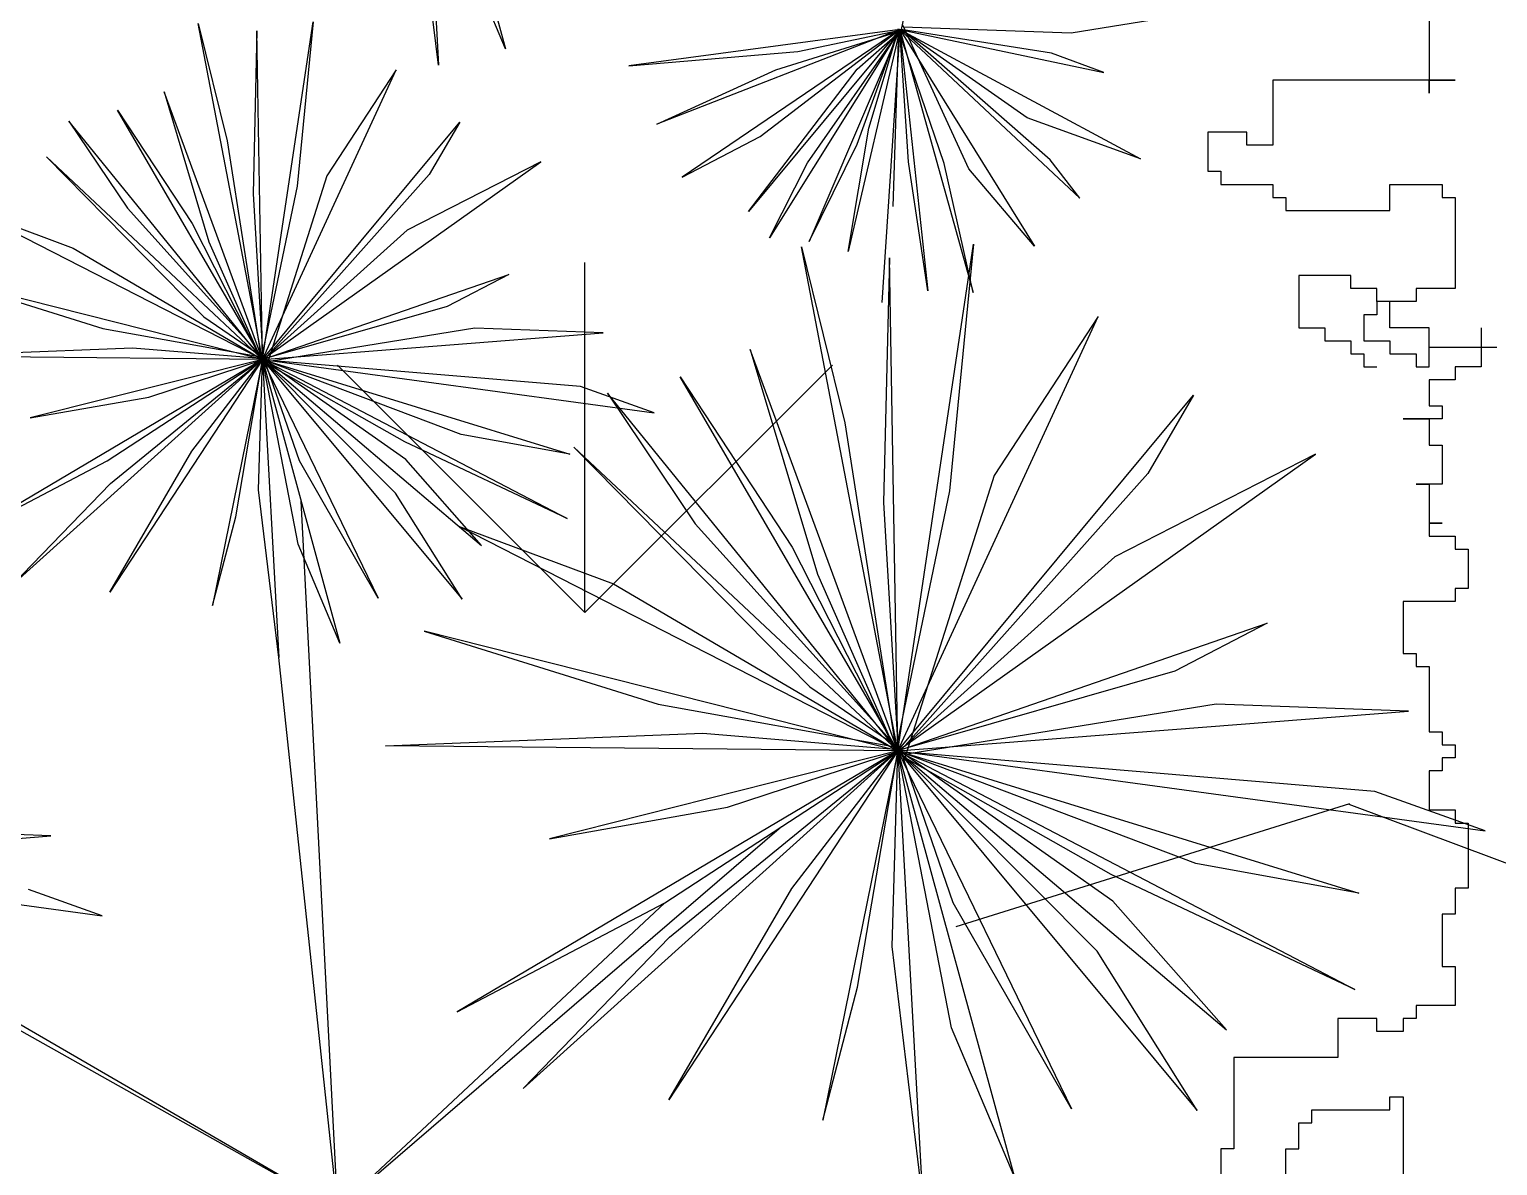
# Model space of a CAD drawing. Header units: inches. Extents: x 1559 to 2285, y -669 to 464.
# Drawn here: x 1863.4 to 1871.26, y 118.89 to 124.97 of the extents above; entities that cross this region are included whole.
import ezdxf

# ---------------------------------------------------------------- set-up
doc = ezdxf.new("R2010")
doc.units = ezdxf.units.IN
doc.header["$MEASUREMENT"] = 0

msp = doc.modelspace()

# ---------------------------------------------------------------- hatches: boundary and pattern name
at = {"true_color": 0x000000}
h = msp.add_hatch(dxfattribs=at)
h.set_pattern_fill('ANGLE', color=18, scale=150)
h.set_pattern_definition([(0, (-1655.02412111452, -1843.914797195747), (0, 41.25), [30, -11.25]), (90, (-1655.02412111452, -1843.914797195747), (-41.25, 2.525834023241416e-15), [30, -11.25])])
h.paths.add_polyline_path([(1933.362881141185, -160.3697992128091), (2052.362881141185, -160.3697992128091), (2052.362881141185, -154.3697992128091), (1968.362881141185, -154.3697992128091), (1968.362881141185, -103.3781863066815), (1962.362881141185, -103.3781863066815), (1962.362881141185, -154.3697992128091), (1939.362881141185, -154.3697992128091), (1939.362881141185, -103.3781863066815), (1968.362881141185, -103.3781863066815), (1968.362881141185, -100.3781863066815), (1969.23766337049, -100.3781863066815, 0.3899832787427712), (1933.362881141186, -67.37818630668153), (1933.362881141186, 63.63020078719092), (1927.362881141186, 63.63020078719094), (1927.362881141186, 8.630200787190915, -0.3856434331269968), (1866.658680298081, 63.63020078719092), (1860.362881141185, 63.63020078719094), (1860.362881141185, 37.63020078719089), (1860.362881141185, -32.36979921280908), (1718.362881141185, -32.36979921280908), (1718.362881141185, -52.29761831783071), (1680.362881141185, -52.29761831783073), (1680.362881141185, -85.36979921280908), (1678.362881141185, -85.36979921280907), (1678.362881141185, -149.3697992128091), (1680.362881141185, -149.3697992128091), (1680.362881141185, -221.800579831156, -0.3728246932726983), (1716.362881141185, -263.3697992128091), (1680.362881141185, -263.3697992128091), (1680.362881141185, -265.3697992128091), (1830.362881141185, -265.3697992128091, 0.3934264603515364), (1869.362881141185, -307.2625193441159), (1869.362881141185, -265.3697992128091), (1881.362881141185, -265.3697992128091), (1881.362881141185, -307.2625193441159, 0.3934264603515364), (1920.362881141185, -265.3697992128091), (1933.362881141185, -265.3697992128091), (2052.362881141185, -265.3697992128091), (2052.362881141185, -262.3697992128091), (2022.362881141185, -262.3697992128091, -0.3659773818630436), (2052.362881141185, -226.8733205142114), (2052.362881141185, -224.976939490376), (2029.417564809624, -224.976939490376), (2029.417564809624, -181.4131369252664), (1933.362881141185, -181.4131369252664)])
h.paths.add_polyline_path([(1833.632715473581, -234.0367107187667), (1826.668792296578, -234.0367107187667), (1826.668792296578, -262.072468116284, -0.4142243799715586), (1824.937586565112, -263.8037377883315), (1819.743969366121, -263.8037377883315, -0.4142027448470122), (1818.012763634524, -262.0725959952778), (1818.01276363413, -262.0725320556846, -0.4142135623730951), (1816.281557901483, -263.8037377883315), (1789.447981754362, -263.8037377883315, -0.4142120619780711), (1787.71677602088, -262.0725409249418, -0.4142150629149533), (1785.985570288256, -263.8037555268459), (1759.151994141135, -263.8037555268459, -0.4142135625106859), (1757.420788407675, -262.0725497941989, -0.4142135623730951), (1755.689582675028, -263.8037555268459), (1728.856006527908, -263.8037555268459, -0.4142135623773987), (1727.124800795235, -262.0725497941989), (1727.124800794448, -262.0725320556674, -0.4142135623759922), (1725.393595061801, -263.8037377883314), (1720.199977864384, -263.8037377883314, -0.4142135623953105), (1718.468772131606, -262.0725320556845), (1718.468772131316, -234.0367107187667), (1712.248988074196, -234.0367107187667), (1712.248988074196, -216.3041604169202), (1683.047169659631, -216.3041604166148, -0.4142073167520004), (1681.705060827774, -214.962080203489), (1681.705060827774, -210.9357537073064, -0.4142198081550507), (1683.047169659631, -209.5936162554967, -0.4142073167520004), (1681.705060827774, -208.2515360423708), (1681.705060827774, -186.1906994427532, -0.4142198081550499), (1683.047169659631, -184.8485619909435, -0.4142073167520011), (1681.705060827774, -183.5064817778176), (1681.705060827774, -161.4456451769794, -0.4142089909240418), (1683.047120093056, -160.1035077266957), (1683.047169659631, -160.1035077263903, -0.4142073167520006), (1681.705060827774, -158.7614275132645), (1681.705060827774, -154.7351010170819, -0.4142198080217719), (1683.047169659631, -153.3929635658829), (1712.248988074196, -153.3929635655809), (1712.248988074196, -144.0272520969083), (1833.632715473581, -144.0272520969083)], flags=16)
h.paths.add_polyline_path([(1899.249142759642, -134.659146953751, -0.4142198080217726), (1900.591251591499, -133.317009502552), (1900.591219982843, -133.3170095015691, -0.4142004186558744), (1899.249142759642, -131.9749292891508), (1899.249142759642, -109.9140926891978, -0.4142198080217727), (1900.591251591499, -108.5719552379988), (1901.93336042398, -108.5719552373881, -0.4142135623759933), (1900.591251591805, -107.2298464052257), (1900.591251591805, -103.2035199091449, -0.4142135623953081), (1901.933360423967, -101.8614110768807), (1931.45975473153, -101.8614110768807, -0.4142073168267023), (1932.801863563402, -103.2034912903349), (1932.801863563402, -107.2298177865175, -0.4142198080833843), (1931.459754731544, -108.5719552379988, -0.4142073166788072), (1932.801863563402, -109.9140354507893), (1932.801863563402, -131.9748720507422, -0.4142198081550499), (1931.459754731544, -133.317009502552, -0.4142073167520011), (1932.801863563402, -134.6590897156778), (1932.801863563402, -156.7199263165161, -0.4142089909266808), (1931.459804298108, -158.0620637667998), (1931.459754731544, -158.0620637671051, -0.4142073167520006), (1932.801863563402, -159.404143980231), (1932.801863563402, -163.4304704764135, -0.4142198080217722), (1931.459754731544, -164.7726079276126), (1901.933360423981, -164.7726079276126, -0.4142135623761251), (1900.591251591805, -163.4304990954501), (1900.591251591805, -159.4041725993693, -0.4142135623953082), (1901.933360423967, -158.0620637671051), (1900.591301157757, -158.0620637667998, -0.4142181336944553), (1899.249142759642, -156.7199835549246)], flags=16)
h.paths.add_polyline_path([(1809.977211723301, -167.6827558471887), (1809.977211723301, -210.3812069684864), (1735.904491824476, -210.3812069684864), (1735.904491824476, -167.6827558471887)], flags=0)
h.paths.add_polyline_path([(1801.37524208616, -176.2847254843291), (1801.37524208616, -201.7792373313459), (1744.506461461617, -201.7792373313459), (1744.506461461617, -176.2847254843291)], flags=0)
h.paths.add_polyline_path([(1810.146812920405, -125.4191026335965), (1805.978378249924, -125.4191026335965), (1805.978378249924, -126.252789567723), (1795.55729157357, -126.252789567723), (1795.55729157357, -125.4191026335965), (1791.388856902938, -125.4191026335965), (1791.388856902938, -122.9180418312928), (1795.55729157357, -122.9180418312928), (1795.55729157357, -121.2506679630398), (1791.388856902938, -121.2506679630397), (1791.388856902938, -102.4927119456482), (1786.478719704571, -102.4927119456482), (1786.478719704571, -121.2506679630398), (1782.31028503409, -121.2506679630398), (1782.31028503409, -122.9180418312928), (1786.478719704571, -122.9180418312928), (1786.478719704571, -125.4191026335965), (1782.31028503409, -125.4191026335965), (1782.31028503409, -126.252789567723), (1771.889198357736, -126.252789567723), (1771.889198357736, -125.4191026335965), (1767.629131099701, -125.4191026335965), (1767.62642787471, -122.9180418312928), (1771.889198357736, -122.9180418312928), (1771.889198357736, -121.2506679630398), (1767.62642787471, -121.2506679630398), (1767.629131099701, -102.4927119456482), (1762.373040517853, -102.4927119456482), (1762.373040517853, -121.2506679630398), (1758.204605847372, -121.2506679630398), (1758.204605847372, -122.9180418312928), (1762.373040517853, -122.9180418312928), (1762.373040517853, -125.4191026335965), (1758.204605847372, -125.4191026335965), (1758.204605847372, -126.252789567723), (1747.783519171018, -126.252789567723), (1747.783519171018, -125.4191026335965), (1743.615084500538, -125.4191026335965), (1743.615084500538, -122.9180418312928), (1747.783519171018, -122.9180418312928), (1747.783519171018, -121.2506679630397), (1743.615084500538, -121.2506679630398), (1743.615084500538, -102.4927119456482), (1740.027217953311, -102.4927119456482), (1740.027217953311, -93.11373393691446), (1721.269261935843, -93.11373393691446), (1721.269261935843, -88.94529926635772), (1719.60188806759, -88.94529926635772), (1719.60188806759, -93.11373393691446), (1717.100827265363, -93.11373393691446), (1717.100827265363, -88.94529926635772), (1716.267140331236, -88.94529926635772), (1716.267140331236, -78.52421259000376), (1717.100827265363, -78.52421259000376), (1717.100827265363, -74.35577791944704), (1719.60188806759, -74.35577791944704), (1719.60188806759, -78.52421259000377), (1721.269261935843, -78.52421259000377), (1721.269261935843, -74.35577791944704), (1740.027217953311, -74.35577791944702), (1740.027217953311, -64.97679991071332), (1743.615084500538, -64.97679991071332), (1743.615084500538, -46.21884389332176), (1747.783519171018, -46.21884389332175), (1747.783519171018, -44.5514700250687), (1743.615084500538, -44.5514700250687), (1743.615084500538, -42.05040922276498), (1747.783519171018, -42.05040922276498), (1747.783519171018, -41.21672228863849), (1758.204605847372, -41.21672228863848), (1758.204605847372, -42.050409222765), (1762.373040517853, -42.050409222765), (1762.373040517853, -44.55147002506871), (1758.204605847372, -44.5514700250687), (1758.204605847372, -46.21884389332173), (1762.373040517853, -46.21884389332175), (1762.373040517853, -64.97679991071334), (1767.62642787471, -64.97679991071334), (1767.629131099701, -46.21884389332173), (1771.889198357736, -46.21884389332173), (1771.889198357736, -44.5514700250687), (1767.62642787471, -44.5514700250687), (1767.629131099701, -42.050409222765), (1771.889198357736, -42.050409222765), (1771.889198357736, -41.21672228863848), (1782.31028503409, -41.21672228863851), (1782.31028503409, -42.05040922276498), (1786.478719704571, -42.050409222765), (1786.478719704571, -44.55147002506871), (1782.31028503409, -44.55147002506871), (1782.31028503409, -46.21884389332175), (1786.478719704571, -46.21884389332176), (1786.478719704571, -64.97679991071334), (1791.388856902938, -64.97679991071332), (1791.388856902938, -46.21884389332176), (1795.55729157357, -46.21884389332178), (1795.55729157357, -44.5514700250687), (1791.388856902938, -44.55147002506872), (1791.388856902938, -42.050409222765), (1795.55729157357, -42.050409222765), (1795.55729157357, -41.21672228863848), (1805.978378249924, -41.21672228863848), (1805.978378249924, -42.050409222765), (1810.146812920405, -42.05040922276498), (1810.146812920405, -44.5514700250687), (1805.978378249924, -44.5514700250687), (1805.978378249924, -46.21884389332176), (1810.146812920405, -46.21884389332173), (1810.146812920405, -64.97679991071335), (1815.059042023029, -64.97679991071334), (1815.059042023029, -74.35577791944704), (1833.816998040496, -74.35577791944705), (1833.816998040496, -78.52421259000376), (1835.484371908598, -78.52421259000377), (1835.484371908598, -74.35577791944704), (1837.985432710977, -74.35577791944704), (1837.985432710977, -78.52421259000377), (1838.819119645104, -78.52421259000378), (1838.819119645104, -88.94529926635772), (1837.985432710977, -88.94529926635772), (1837.985432710977, -93.11373393691446), (1835.484371908598, -93.11373393691446), (1835.484371908598, -88.94529926635772), (1833.816998040496, -88.94529926635772), (1833.816998040496, -93.11373393691447), (1815.059042023029, -93.11373393691444), (1815.059042023029, -102.4927119456482), (1810.146812920405, -102.4927119456482), (1810.146812920405, -121.2506679630398), (1805.978378249924, -121.2506679630398), (1805.978378249924, -122.9180418312928), (1810.146812920405, -122.9180418312928)], flags=16)
h.paths.add_polyline_path([(1793.761158327143, -183.8988092433465), (1793.761158327143, -194.1651535723286), (1752.120545220634, -194.1651535723286), (1752.120545220634, -183.8988092433465)], flags=0)
h.paths.add_polyline_path([(1785.985570288256, -220.5236122110619), (1759.151994141135, -220.5236122110619, 0.4142135623773939), (1757.420788408463, -222.2548179437088), (1757.420788408463, -253.9935897084953, -0.4142073186708097), (1759.151957236356, -252.2623839762589), (1785.985533383502, -252.2623839762589, -0.414219806100049), (1787.716776020902, -253.9935897085124), (1787.716776020902, -222.2548179437303, 0.4142135623767316)], flags=0)
h.paths.add_polyline_path([(1924.637788325548, -250.437667186663), (1944.120143585722, -250.437667186663), (1944.120143585722, -264.0986732663878), (1924.637788325548, -264.0986732663878)], flags=16)
h.paths.add_polyline_path([(1937.789094271733, -256.7217799199861, -1), (1929.669167954113, -256.7217799199861, -1)], flags=0)
h.paths.add_polyline_path([(1949.822223385298, -238.0065871095616), (1978.915124594467, -238.0065871095616), (1978.915124594467, -264.4401151906059), (1949.822223385287, -264.4401151905767)], flags=16)
h.paths.add_polyline_path([(1980.507722272538, -242.2426448664337), (2017.353727980168, -242.2426448664337), (2017.353727980168, -264.4401151906059), (1980.507722272538, -264.4401151906059)], flags=16)
h.paths.add_polyline_path([(1982.507722272538, -244.2426448664337), (2015.353727980168, -244.2426448664337), (2015.353727980168, -262.4401151906059), (1982.507722272538, -262.4401151906059)], flags=0)
h.paths.add_polyline_path([(1715.257781631534, -186.190642204687), (1715.257781631534, -208.2514788042557, -0.4142198080309196), (1713.915672799676, -209.5936162554967), (1688.415604988282, -209.5936162557489), (1688.415604988282, -184.8485619912489), (1713.915672799676, -184.8485619915542, -0.4142073167535255)], flags=0)
h.paths.add_polyline_path([(2100.362881141185, 63.63020078719089), (1997.362881141186, 63.63020078719097), (1997.362881141186, 65.63020078719092), (1946.362881141185, 65.63020078719092), (1946.362881141185, 63.63020078719092), (1939.362881141185, 63.63020078719094), (1939.362881141185, 60.42343894398437), (1960.84480063909, 60.42343894398437), (1960.84480063909, -61.83922265318323), (1939.362881141185, -61.83922265318327), (1939.362881141185, -67.8817076080838, -0.3425020075252717), (1969.23766337049, -100.3781863066815), (1971.362881141185, -100.3781863066815), (1971.362881141185, -130.2278094198801, 0.3567614236843903), (1998.21334599887, -103.3697992128091), (2058.362881141185, -103.3697992128091), (2059.362881141185, -103.3697992128091), (2059.362881141185, -105.3697992128091), (2079.353137630445, -105.3697992128091), (2099.362881141185, -105.3697992128091), (2099.362881141185, -103.3697992128091), (2100.362881141185, -103.3697992128091), (2100.362881141185, -93.70672100601665), (2073.270251478315, -93.7038378149412), (2073.273193750878, -66.0560378852723), (2064.857254382186, -66.05514226297977), (2064.857254382186, -79.9296702664301), (1970.778765064785, -79.92967026643008), (1970.778765064785, 21.40352907693568), (2064.857254382186, 21.40352907693568), (2064.857254382186, 8.593918439397243), (2073.282020567762, 8.593021877801533), (2073.284962839923, 36.24082180747038), (2100.362881141185, 36.23794018197447)])
h.paths.add_polyline_path([(2093.766377404738, 48.20942247166749, -1), (2079.50507173328, 48.20942247166749, -1)], flags=16)
h.paths.add_polyline_path([(2100.362881141185, -109.3697992128091), (2099.362881141185, -109.3697992128091), (2099.362881141185, -107.3697992128091), (2099.158650396052, -107.3697992128091), (2059.362881141185, -107.3697992128091), (2059.362881141185, -109.3697992128091), (2058.362881141185, -109.3697992128091), (2058.362881141185, -115.3697992128091), (2056.362881141185, -115.3697992128091), (2056.362881141185, -148.3697992128091), (2058.362881141185, -148.3697992128091), (2058.362881141185, -226.3697992128091, 0.4142135623730951), (2022.362881141185, -262.3697992128091), (2052.362881141185, -262.3697992128091), (2058.362881141185, -262.3697992128091), (2058.362881141185, -265.3697992128091), (2059.362881141185, -265.3697992128091), (2059.362881141185, -267.3697992128091), (2099.362881141185, -267.3697992128091), (2099.362881141185, -265.3697992128091), (2100.362881141185, -265.3697992128091)])
h.paths.add_polyline_path([(1872.362881141185, -307.3697992128091, -0.4142135623731062), (1830.362881141185, -265.3697992128075), (1830.362881141185, -271.3697992128091), (1825.479953740808, -271.3697992128091), (1825.479953740808, -296.1811279644018), (1800.298339692588, -296.1811279644018), (1800.298339692588, -308.8284743566737), (1816.150131699688, -308.8284743566737), (1816.150131699688, -413.1801133976678), (1702.220218928415, -413.1801133976678), (1702.220218928415, -308.8284743566737), (1716.608412367197, -308.8284743566737), (1716.608412367197, -296.1811279644018), (1691.465376737888, -296.1811279644018), (1691.465376737888, -271.3697992128091), (1680.362881141185, -271.3697992128091), (1680.362881141185, -331.3697992128091), (1678.362881141185, -331.3697992128091), (1678.362881141185, -395.3697992128091), (1680.362881141185, -395.3697992128092), (1680.362881141185, -481.3697992128091), (1686.362881141185, -481.3697992128091), (1686.362881141185, -457.1168234893266), (1746.165952347736, -457.1168234893266), (1746.165952347736, -481.3697992128093), (1799.362881141186, -481.3697992128093), (1799.362881141185, -490.3698794106449), (1756.331278985179, -490.3698794106449, 0.4012768325159566), (1799.362881141186, -529.3544354727711), (1799.362881141186, -567.3697992128089), (1801.362881141186, -567.3697992128091), (1801.362881141186, -569.369799212809), (1834.362881141185, -569.3697992128092), (1834.362881141185, -567.3697992128091), (1836.362881141185, -567.369799212809), (1836.362881141185, -481.3697992128085), (1836.387340191519, -481.2762224308369), (1836.387340191519, -343.6390163322467), (1872.362881141185, -343.6390163322467)])
h.paths.add_polyline_path([(1779.114247243981, -459.3730904204621), (1774.349900224975, -475.8020019517706, -0.571428571423007), (1749.881308583253, -468.7061659662743), (1754.645655602293, -452.2772544348438, -0.7999999998004025), (1757.267290420859, -453.0375225763169, -0.4142135623121471), (1758.620051604827, -452.2929759055531), (1775.748040043752, -457.2600536395611, -0.4142207438337236), (1776.49261242445, -458.6128222809417, -0.8000000003121504)], flags=16)
h.paths.add_polyline_path([(1771.947059591183, -474.2872651933083, -0.5330324225951758), (1752.721737586967, -468.7119654908074), (1753.259154330059, -466.858789789453, 0.5330324225962454), (1772.484476334346, -472.4340894917889)], flags=0)
h.paths.add_polyline_path([(1793.468907163508, -469.2092686306751, -1), (1781.673334392253, -469.2092686306751, -1)], flags=16)
h.paths.add_polyline_path([(1789.919408399015, -469.2092686306751, -1), (1785.222833156746, -469.2092686306751, -1)], flags=0)
h.paths.add_polyline_path([(2100.362881141185, -271.3697992128091), (2099.362881141185, -271.3697992128091), (2099.362881141185, -269.3697992128091), (2059.362881141185, -269.3697992128091), (2059.362881141185, -271.3697992128091), (2061.408882795542, -271.3697992128091), (2061.408882795542, -309.8220214591456), (1983.961197735669, -309.8220214591456), (1983.961197735669, -288.95915838156), (1920.362881141185, -288.95915838156), (1920.362881141185, -271.3697992128091), (1920.362881141185, -270.3697992128091), (1920.064200065171, -270.3697992128091, -0.3593658378953171), (1881.362881141185, -307.2625193441159, -0.01787426565253887), (1878.362881141185, -307.3697992128091), (1878.362881141185, -312.7742566919042), (1900.909313579614, -312.7742566919042), (1900.909313579614, -343.6390163322467), (1914.338422090852, -343.6390163322467), (1914.338422090852, -481.3697992128094), (1914.362881141185, -481.3697992128094), (1914.362881141186, -567.3697992128091), (1916.362881141186, -567.3697992128091), (1916.362881141186, -569.3697992128091), (1943.362881141186, -569.3697992128091), (1943.362881141186, -567.3697992128092), (1945.362881141186, -567.3697992128091), (1945.362881141185, -550.3697992128091), (1945.362881141185, -529.3543552749352, 0.4012768325159522), (1988.394483297192, -490.3697992128091), (1945.362881141185, -490.3697992128091), (1945.362881141185, -481.3697992128091), (2100.362881141185, -481.3697992128091)])
h.paths.add_polyline_path([(1946.049975272555, -335.6578025892854), (2053.938147280868, -335.6578025892854), (2053.938147280868, -349.8504910190269), (2068.233087876769, -349.8504910190269), (2068.233087876769, -319.2172317893479), (2098.866347106448, -319.2172317893479), (2098.866347106448, -349.8504910190269), (2098.866347106448, -441.7502687080639), (2098.866347106448, -472.3835279377429), (2068.233087876769, -472.3835279377429), (2068.233087876769, -441.7502687080639), (2053.938147280868, -441.7502687080639), (2053.938147280868, -456.8264417213863), (1946.04997527256, -456.8264417213864)], flags=16)
h.paths.add_polyline_path([(1949.04997527256, -338.6578025892854), (2050.938147280868, -338.6578025892854), (2050.938147280868, -351.0758213884636), (2097.641016737011, -351.0758213884636), (2097.641016737011, -440.5249383390728), (2050.938147280868, -440.5249383390728), (2050.938147280868, -453.8264417213863), (1949.04997527256, -453.8264417213863)], flags=0)
h.paths.add_polyline_path([(1977.558640556723, -361.9165221145209), (2063.29160122759, -361.9165221145209), (2063.29160122759, -368.349506552504), (1998.356045920079, -368.349506552504), (1998.356045920079, -437.4141946775639, 0.08670976453329374), (2005.948874875715, -440.4297539215002, -0.2238549086096313), (1977.870376069674, -424.5859196926127), (1987.295252819138, -420.6011603854732, 0.1277774427147852), (1991.923061481651, -431.6021637455236), (1991.923061481651, -368.3495065525038), (1977.558640556723, -368.3495065525038)], flags=0)
h.paths.add_polyline_path([(1996.211717773788, -364.0608502603667), (1996.211717773788, -366.2051784066582), (1994.067389627496, -366.2051784066582), (1994.067389627496, -364.0608502603667)], flags=0)
edge = h.paths.add_edge_path(flags=0)
edge.add_ellipse((2084.224836506307, -335.6824251949608), major_axis=(-8.274923913768816, 9.00561493013113e-12), ratio=0.9754478353383562, start_angle=270.0000000000608, end_angle=360.0000000000639, ccw=False)
edge.add_ellipse((2084.224836506307, -335.6824251949608), major_axis=(-8.274923913768816, 9.00561493013113e-12), ratio=0.9754478353383562, start_angle=180.0000000000639, end_angle=270.0000000000608, ccw=False)
edge.add_ellipse((2084.224836506307, -335.6824251949608), major_axis=(-8.274923913768816, 9.00561493013113e-12), ratio=0.9754478353383562, start_angle=90.00000000006082, end_angle=180.0000000000639, ccw=False)
edge.add_ellipse((2084.224836506307, -335.6824251949608), major_axis=(-8.274923913768816, 9.00561493013113e-12), ratio=0.9754478353383562, start_angle=6.389200279954821e-11, end_angle=90.00000000006082, ccw=False)
h.paths.add_polyline_path([(2074.019971161584, -292.2579689311424, -1), (2094.121804087308, -292.2579689311424, -1)], flags=16)
h.paths.add_polyline_path([(2082.457830141058, -361.7032764344017), (2091.142436501947, -361.7032764344017, -0.4142135623767026), (2096.043757978756, -366.6045979111504), (2096.043757978756, -386.042556486478, -0.4142135623747054), (2091.142436502008, -390.9438779632537), (2082.457830141118, -390.9438779632537, -0.4142135623767026), (2077.556508664309, -386.042556486505), (2077.556508664309, -366.6045979111773, -0.4142135623747054)], flags=0)
h.paths.add_polyline_path([(2076.019971161584, -292.2579689311424, -1), (2092.121804087309, -292.2579689311424, -1)], flags=0)
h.paths.add_polyline_path([(2082.457830141058, -362.9286068035889), (2091.142436501879, -362.9286068035889, -0.4142135623833196), (2094.818427609569, -366.6045979111503), (2094.818427609569, -386.0425564864477, -0.4142109823334528), (2091.142468883188, -389.7185475939239), (2082.457862522192, -389.7185475939239, -0.4142135649399584), (2078.781839033639, -386.0425888354237), (2078.781839033639, -366.6046302599762, -0.4142161398440656)], flags=0)
h.paths.add_polyline_path([(2082.457830141058, -406.5316179154058), (2091.142436501947, -406.5316179154058, -0.4142135623767026), (2096.043757978756, -411.4329393921545), (2096.043757978756, -430.8708979674822, -0.4142135623747054), (2091.142436502008, -435.7722194442578), (2082.457830141118, -435.7722194442578, -0.4142135623767026), (2077.556508664309, -430.8708979675091), (2077.556508664309, -411.4329393921815, -0.4142135623747035)], flags=0)
h.paths.add_polyline_path([(2082.457797753438, -407.7569482847357), (2091.142404114434, -407.7569482847357, -0.414216142931391), (2094.818427609569, -411.4329393921545), (2094.818427609569, -430.8708979674518, -0.4142135623776604), (2091.142436502008, -434.5468890750706), (2082.457830141186, -434.5468890750706, -0.4142109849170489), (2078.781839033639, -430.870930316335), (2078.781839033639, -411.4329717409803, -0.4142135592820865)], flags=0)
edge = h.paths.add_edge_path(flags=0)
edge.add_ellipse((2084.224836506307, -455.9183345325757), major_axis=(8.274923913768362, 1.334923375744854e-11), ratio=0.9754478353384098, start_angle=89.99999999990979, end_angle=179.9999999999052, ccw=False)
edge.add_ellipse((2084.224836506307, -455.9183345325757), major_axis=(8.274923913768362, 1.334923375744854e-11), ratio=0.9754478353384098, start_angle=-9.481482265982777e-11, end_angle=89.99999999990979, ccw=False)
edge.add_ellipse((2084.224836506307, -455.9183345325757), major_axis=(8.274923913768362, 1.334923375744854e-11), ratio=0.9754478353384098, start_angle=269.99999999990985, end_angle=359.99999999990524, ccw=False)
edge.add_ellipse((2084.224836506307, -455.9183345325757), major_axis=(8.274923913768362, 1.334923375744854e-11), ratio=0.9754478353384098, start_angle=179.9999999999052, end_angle=269.99999999990985, ccw=False)
h.paths.add_polyline_path([(2058.362881141185, 249.6302007871909), (2052.362881141185, 249.630200787191), (2052.362881141185, 210.6242133978385, -0.3934677217301042), (2010.469732674076, 249.6302007871909), (2004.362881141185, 249.6302007871909), (2004.362881141185, 111.6302007871909), (1998.362881141187, 111.6302007871909, -0.4142135623730979), (2040.362881141186, 69.63020078719012), (2040.362881141186, 93.63020078719086), (2058.362881141185, 93.63020078719092)])
at = {"true_color": 0x136734}
h = msp.add_hatch(dxfattribs=at)
h.set_pattern_fill('GRASS', color=116, scale=10)
h.set_pattern_definition([(90, (-1655.02412111452, -1843.914797195747), (-7.071067809999999, 7.071067809999999), [1.875, -12.26713563]), (45, (-1655.02412111452, -1843.914797195747), (-7.071067811865476, 7.071067811865476), [1.875, -8.125]), (135, (-1655.02412111452, -1843.914797195747), (-7.071067811865476, -7.071067811865475), [1.875, -8.125])])
h.paths.add_polyline_path([(1868.362881141186, 249.6302007871909), (1746.362881141185, 249.6302007871909), (1746.362881141185, 243.6302007871909), (1746.362881141185, 240.6302007871908), (1746.362881141185, 201.6302007871909), (1746.362881141185, 195.6302007871909), (1755.450964782813, 195.6302007871909), (1755.450964782813, 193.6302007871909), (1819.450964782813, 193.6302007871909), (1819.450964782813, 195.6302007871909), (1860.362881141185, 195.6302007871909), (1860.362881141185, 186.6302007871909), (1868.362881141186, 186.6302007871909)])
h.paths.add_polyline_path([(1868.362881141185, 147.630200787191), (1860.362881141185, 147.630200787191), (1860.362881141185, 85.63020078719092), (1868.362881141185, 85.63020078719094)])
h.paths.add_polyline_path([(1998.362881141185, 249.6302007871908), (1992.362881141185, 249.6302007871908), (1933.362881141185, 249.6302007871906), (1933.362881141185, 85.63020078719092), (1933.362881141185, 69.63020078719092), (1946.362881141185, 69.63020078719092), (1946.362881141185, 67.63020078719092), (1997.362881141186, 67.63020078719092), (1997.362881141186, 69.63020078719092), (1998.362881141186, 69.63020078719092), (1998.362881141185, 111.6302007871909)])
at = {"true_color": 0x636466}
h = msp.add_hatch(dxfattribs=at)
h.set_pattern_fill('GRAVEL', color=251, scale=75)
h.set_pattern_definition([(228.012787504, (-1601.02412111452, -1768.914797195747), (-600.0000000000047, -675.0000000000002), [10.0902, -998.9316035305274]), (184.969740728, (-1607.77412111452, -1776.414797195747), (899.9999999999982, 75.00000000000263), [17.3151, -1714.19435709225]), (132.510447078, (-1625.02412111452, -1777.914797195747), (750.0000000000088, -824.9999999999899), [12.2091, -1208.702444707478]), (267.273689006, (-1654.27412111452, -1796.664797195747), (75.00000000000182, 1500.000000000001), [15.76785, -1561.016853122175]), (292.833654178, (-1655.02412111452, -1812.414797195747), (-374.9999999999991, 900.0000000000022), [15.461625, -1530.702984606622]), (357.273689006, (-1649.02412111452, -1826.664797195747), (-1500.000000000001, 75.00000000000192), [15.76785, -1561.016853122175]), (37.6942404667, (-1633.27412111452, -1827.414797195747), (-974.9999999999999, -749.999999999998), [20.852175, -2064.3636411687]), (72.2553283749, (-1616.77412111452, -1814.664797195747), (525.000000000002, 1650), [19.68659999999999, -1948.974112261004]), (121.429565615, (-1610.77412111452, -1795.914797195747), (-600.0000000000015, 974.9999999999991), [15.82125, -1566.305483229675]), (175.236358309, (-1619.02412111452, -1782.414797195747), (824.9999999999987, -75.00000000000284), [18.0624, -885.0571934094226]), (222.397437798, (-1637.02412111452, -1780.914797195747), (-899.9999999999972, -824.9999999999978), [23.3586, -2312.503125359618]), (138.814074834, (-1580.02412111452, -1797.414797195747), (-525.0000000000025, 450), [7.972574999999998, -789.2883609551023]), (171.46923439, (-1586.02412111452, -1792.164797195747), (974.9999999999999, -149.9999999999996), [15.167775, -1501.613356211775]), (225, (-1601.02412111452, -1789.914797195747), (-8.326672684688674e-15, -74.99999999999497), [10.606575, -95.4594421779825]), (203.198590514, (-1606.27412111452, -1780.914797195747), (374.9999999999992, 149.9999999999982), [5.71185, -565.4711329397925]), (291.801409486, (-1611.52412111452, -1783.164797195747), (-74.9999999999763, 225.0000000000077), [8.077725, -395.8096355350875]), (30.96375653209999, (-1608.52412111452, -1790.664797195747), (225.000000000004, 149.9999999999985), [13.119675, -424.2017171133974]), (161.565051177, (-1597.27412111452, -1783.914797195747), (150.0000000000009, -74.99999999999825), [9.486825, -227.68399951263]), (16.389540334, (-1655.02412111452, -1783.164797195747), (749.9999999999975, 225.0000000000033), [13.29, -1315.713386000205]), (70.3461759419, (-1642.27412111452, -1779.414797195747), (-300.0000000000915, -825.0000000002548), [11.149575, -1103.805581048925]), (293.198590514, (-1597.27412111452, -1768.914797195747), (-149.9999999999978, 374.9999999999993), [11.423625, -559.7593579397925]), (343.610459666, (-1592.77412111452, -1779.414797195747), (-749.9999999999975, 225.0000000000033), [13.29, -1315.713386000175]), (339.44395478, (-1655.02412111452, -1829.664797195747), (-375.0000000000027, 150.0000000000018), [12.816, -627.9842808988124]), (294.775140569, (-1643.02412111452, -1834.164797195747), (-375.0000000000004, 825.0000000000001), [10.73835, -1063.0982297457]), (66.8014094864, (-1596.52412111452, -1843.914797195747), (149.9999999999986, 374.9999999999977), [11.423625, -559.7593579397925]), (17.3540246363, (-1592.02412111452, -1833.414797195747), (-974.9999999999983, -299.9999999999972), [12.572325, -1244.656771068]), (69.44395478040002, (-1633.27412111452, -1843.914797195747), (-150.0000000000005, -374.9999999999966), [6.407999999999999, -634.3922808988124]), (101.309932474, (-1601.02412111452, -1843.914797195747), (-74.99999999999729, 300.0000000000009), [3.82425, -378.60221351946]), (165.963756532, (-1601.77412111452, -1840.164797195747), (224.9999999999969, -75.0000000000001), [15.461625, -293.7712969213275]), (186.009005957, (-1616.77412111452, -1836.414797195747), (750.0000000000034, 74.99999999999874), [14.32875, -1418.54423809071]), (303.690067526, (-1608.52412111452, -1797.414797195747), (-74.99999999999905, 149.9999999999989), [10.81665, -259.5996956598]), (353.157226587, (-1602.52412111452, -1806.414797195747), (1275.000000000001, -150.000000000004), [18.88455, -1869.567196802123]), (60.9453959009, (-1583.77412111452, -1808.664797195747), (-299.9999999999982, -524.9999999999983), [7.721699999999999, -764.450560574025]), (90, (-1580.02412111452, -1801.914797195747), (-74.99999999999999, 75), [4.5, -70.5]), (120.256437164, (-1618.27412111452, -1834.164797195747), (300.0000000000007, -525.0000000000006), [10.4193, -1031.513999208735]), (48.01278750420001, (-1623.52412111452, -1825.164797195747), (600, 674.9999999999982), [20.1804, -988.8414035305274]), (0, (-1610.02412111452, -1810.164797195747), (75, 75), [19.5, -55.5]), (325.3048464690001, (-1590.52412111452, -1810.164797195747), (750.0000000000103, -524.9999999999869), [11.85855, -1173.99557256315]), (254.054604099, (-1580.77412111452, -1816.914797195747), (-75.00000000000283, -300.0000000000003), [10.92015, -535.0880916960375]), (207.645975364, (-1583.77412111452, -1827.414797195747), (-1424.999999999996, -750.0000000000036), [17.779875, -1760.210563669455]), (175.42607874, (-1599.52412111452, -1835.664797195747), (-974.9999999999966, 75.0000000000001), [18.809925, -1862.180505597667])])
h.paths.add_polyline_path([(1933.362881141185, 249.6302007871907), (1885.43809450223, 249.6302007871905), (1882.362881141185, 249.6302007871903), (1868.362881141186, 249.6302007871903), (1868.362881141186, 186.6302007871909), (1876.362881141185, 186.6302007871908), (1876.362881141185, 147.6302007871909), (1868.362881141185, 147.6302007871909), (1868.362881141185, 85.6302007871909), (1933.362881141185, 85.6302007871909)])

# ---------------------------------------------------------------- linework, layer by layer
at = {"color": 14, "true_color": 0xa30000}
for p, q in [((1865.493156963043, 126.5381392820995), (1865.94946139798, 124.867327213989)), ((1865.493156963043, 126.5381392820995), (1865.589747633233, 124.7811026191467)), ((1865.589747633233, 124.7811026191467), (1865.47032220449, 125.7695475029291)), ((1865.94946139798, 124.867327213989), (1865.704100662706, 125.4500373483041)), ((1868.162867911449, 125.4223916307456), (1868.067342842484, 124.9707571111009)), ((1869.521549372421, 125.040032195382), (1868.978970798473, 124.9522267399814)), ((1864.303479939691, 125.0038505702598), (1864.457747358021, 124.3751737024696)), ((1864.647327669692, 123.2044021965186), (1864.303479939691, 125.0038505702598)), ((1864.617411431145, 124.9646575726034), (1864.596447252216, 124.0911896526945)), ((1864.647327669692, 123.2044021965186), (1864.617411431145, 124.9646575726034)), ((1864.647327669692, 123.2044021965186), (1864.91788900841, 125.0133366641599)), ((1864.91788900841, 125.0133366641599), (1864.832234791161, 124.1327476546202)), ((1868.059870978437, 124.9723374826153), (1866.609696717078, 124.7771941678996)), ((1868.059870978437, 124.9723374826153), (1866.759684046081, 124.4654343350199)), ((1868.059870978437, 124.9723374826153), (1866.89442020065, 124.1799126007801)), ((1868.059870978437, 124.9723374826153), (1867.249262101688, 123.9966004179943)), ((1867.313211405058, 124.3988518908628), (1868.059870939866, 124.9723374563891)), ((1868.059870978437, 124.9723374826153), (1867.362934813309, 123.8560383805762)), ((1867.397329496538, 124.7555514883235), (1868.053901827521, 124.9602632503022)), ((1867.513669048263, 124.8538183884478), (1868.051844436816, 124.9661725533443)), ((1867.565689278842, 124.2572243322005), (1868.057146895618, 124.9606085571306)), ((1868.059870978437, 124.9723374826153), (1867.575270851879, 123.835700162362)), ((1868.059870978437, 124.9723374826153), (1867.783428610046, 123.7820756021497)), ((1867.832729658277, 124.3575280408783), (1868.04796499109, 124.9532673817251)), ((1867.832918672289, 124.7596044394656), (1868.051306829374, 124.9522501344928)), ((1867.894702445547, 124.4434318039078), (1868.053437437527, 124.9714717504504)), ((1868.059870978437, 124.9723374826153), (1867.965011829122, 123.5098057745993)), ((1868.025252459237, 124.0241521679727), (1868.055102009142, 124.9665970321531)), ((1868.298545804094, 124.253668904746), (1868.051966572237, 124.9757791974255)), ((1868.059870978437, 124.9723374826153), (1868.210348202973, 123.5719915446645)), ((1868.059870978437, 124.9723374826153), (1869.34862700753, 124.2793770226579)), ((1868.059870978437, 124.9723374826153), (1868.781549714625, 123.8117287194329)), ((1868.059870978437, 124.9723374826153), (1868.453701532538, 123.5630881092766)), ((1868.059870978437, 124.9723374826153), (1869.023932168221, 124.0683319519064)), ((1868.059870978437, 124.9723374826153), (1869.152254386786, 124.7412878265667)), ((1868.743192418041, 124.4989653406959), (1868.067342842484, 124.9707571111009)), ((1868.87340900816, 124.8446613085728), (1868.067342842484, 124.9707571111009)), ((1868.43065352532, 124.2254669687704), (1868.077193059968, 124.9947100855241)), ((1868.978970798473, 124.9522267399814), (1868.078118836129, 124.9849736260253)), ((1868.86626333829, 124.2741956561978), (1868.082539903629, 124.9601484658599)), ((1868.107251718218, 124.2633221206818), (1868.062960962397, 124.9435819915363)), ((1866.609696717078, 124.7771941678996), (1867.513669048263, 124.8538183884478)), ((1869.152254386786, 124.7412878265667), (1868.87340900816, 124.8446613085728)), ((1864.647327669692, 123.2044021965186), (1865.363003611624, 124.7556265038097)), ((1865.363003611624, 124.7556265038097), (1864.991739180658, 124.1881600718289)), ((1866.759684046081, 124.4654343350199), (1867.397329496538, 124.7555514883235)), ((1867.249262101688, 123.9966004179943), (1867.832918672289, 124.7596044394656)), ((1864.120352150062, 124.638045762875), (1864.360656454428, 123.8349109375409)), ((1864.647327669692, 123.2044021965186), (1864.120352150062, 124.638045762875)), ((1863.610211847023, 124.4812720242793), (1863.923752276536, 124.0149991085102)), ((1864.647327669692, 123.2044021965186), (1863.610211847023, 124.4812720242793)), ((1863.870447275023, 124.5393378609201), (1864.270500382603, 123.9318813566753)), ((1864.647327669692, 123.2044021965186), (1863.870447275023, 124.5393378609201)), ((1869.34862700753, 124.2793770226579), (1868.743192418041, 124.4989653406959)), ((1864.647327669692, 123.2044021965186), (1865.70333830185, 124.474822012624)), ((1865.70333830185, 124.474822012624), (1865.539603925678, 124.195085531505)), ((1867.783428610046, 123.7820756021497), (1867.894702445547, 124.4434318039078)), ((1864.457747358021, 124.3751737024696), (1864.640524481325, 123.2107850937902)), ((1866.89442020065, 124.1799126007801), (1867.313211405058, 124.3988518908628)), ((1867.575270851879, 123.835700162362), (1867.832729658277, 124.3575280408783)), ((1863.490950990182, 124.2893396042676), (1864.332917127359, 123.4331765936768)), ((1864.647327669692, 123.2044021965186), (1863.490950990182, 124.2893396042676)), ((1864.647327669692, 123.2044021965186), (1866.138727250722, 124.2632575388241)), ((1866.138727250722, 124.2632575388241), (1865.421708526784, 123.8972488144212)), ((1867.362934813309, 123.8560383805762), (1867.565689278842, 124.2572243322005)), ((1868.210348202973, 123.5719915446645), (1868.107251718218, 124.2633221206818)), ((1868.453701532538, 123.5630881092766), (1868.298545804094, 124.253668904746)), ((1869.023932168221, 124.0683319519064), (1868.86626333829, 124.2741956561978)), ((1864.991739180658, 124.1881600718289), (1864.672273900537, 123.17933021788)), ((1865.539603925678, 124.195085531505), (1864.673561048834, 123.223027220959)), ((1868.781549714625, 123.8117287194329), (1868.43065352532, 124.2254669687704)), ((1864.596447252216, 124.0911896526945), (1864.646713352825, 123.2405482704206)), ((1864.832234791161, 124.1327476546202), (1864.638055346384, 123.1989106673443)), ((1863.923752276536, 124.0149991085102), (1864.642134815325, 123.2185294224983)), ((1863.079156247801, 124.0070825494844), (1863.632482824606, 123.8002783952823)), ((1864.647327669692, 123.2044021965186), (1863.079156247801, 124.0070825494844)), ((1864.270500382603, 123.9318813566753), (1864.62961028254, 123.2262153793722)), ((1865.421708526784, 123.8972488144212), (1864.656351331593, 123.2075180288259)), ((1863.632482824606, 123.8002783952823), (1864.647327617796, 123.2044022230818)), ((1864.360656454428, 123.8349109375409), (1864.639213642661, 123.2044810813719)), ((1867.53406475151, 123.8070875068754), (1867.765465879, 122.8640722051835)), ((1868.049836346506, 121.1079149462615), (1867.53406475151, 123.8070875068754)), ((1868.049836346506, 121.1079149462615), (1868.455678354582, 123.8213166477256)), ((1868.455678354582, 123.8213166477256), (1868.327197028705, 122.500433133416)), ((1868.004961988689, 123.7482980103863), (1867.973515720297, 122.4380961305275)), ((1868.049836346506, 121.1079149462615), (1868.004961988689, 123.7482980103863)), ((1862.95618682021, 123.6320851645058), (1863.791987214103, 123.3708387168011)), ((1864.647327669692, 123.2044021965186), (1862.95618682021, 123.6320851645058)), ((1864.647327669692, 123.2044021965186), (1865.966583277378, 123.6599355806893)), ((1865.966583277378, 123.6599355806893), (1865.636691570422, 123.4885872629201)), ((1865.636691570422, 123.4885872629201), (1864.656351331593, 123.2075180288259)), ((1864.332917127359, 123.4331765936768), (1864.633598165429, 123.2279939939441)), ((1868.049836346506, 121.1079149462615), (1869.123350259404, 123.4347514071912)), ((1869.123350259404, 123.4347514071912), (1868.566453612958, 122.5835517592291)), ((1863.791987214103, 123.3708387168011), (1864.638056242824, 123.2184558804535)), ((1864.647327669692, 123.2044021965186), (1866.470857026854, 123.3464867833028)), ((1865.784265311847, 123.3714889618768), (1864.67191645769, 123.191550458208)), ((1866.470857026854, 123.3464867833028), (1865.784265311847, 123.3714889618768)), ((1862.818357694198, 123.2221835056608), (1863.951491603604, 123.2669410900207)), ((1864.647327669692, 123.2044021965186), (1862.818357694198, 123.2221835056608)), ((1863.951491603604, 123.2669410900207), (1864.636418154448, 123.2108078225429)), ((1867.259373067059, 123.2583802957892), (1867.61982952361, 122.0536780577882)), ((1868.049836346506, 121.1079149462615), (1867.259373067059, 123.2583802957892)), ((1864.647327669692, 123.2044021965186), (1863.073569194068, 122.2723444694208)), ((1864.647327669692, 123.2044021965186), (1863.30936137752, 121.99902961179)), ((1864.647327669692, 123.2044021965186), (1863.403273300829, 122.8907089468453)), ((1863.815623649637, 122.6620855660924), (1864.647327670033, 123.2044021967657)), ((1864.647327669692, 123.2044021965186), (1863.830076647231, 121.9587074250973)), ((1863.832403465787, 122.5391979863026), (1864.647327669592, 123.2044021964063)), ((1864.039333892275, 123.0028227265539), (1864.657162610807, 123.2051685091359)), ((1864.268636320679, 122.7123589496213), (1864.647327669696, 123.2044021965321)), ((1864.647327669692, 123.2044021965186), (1864.379134131173, 121.8861281882482)), ((1864.503530934853, 122.360450508811), (1864.647327669692, 123.2044021965186)), ((1864.626568798282, 122.5056823972774), (1864.647327669692, 123.2044021965186)), ((1865.711560379173, 122.8017326883693), (1864.647327657315, 123.2044022081313)), ((1865.359216828487, 122.4889246027647), (1864.647327669256, 123.2044021961278)), ((1864.839094669384, 122.2152186203447), (1864.647327669692, 123.2044021965186)), ((1864.647327669692, 123.2044021965186), (1865.716178168937, 121.9206436164727)), ((1864.647327669692, 123.2044021965186), (1866.293630917654, 122.6964676025557)), ((1864.647327669692, 123.2044021965186), (1865.062149883276, 121.6854821345988)), ((1864.647327669692, 123.2044021965186), (1866.278639300933, 122.3517700866198)), ((1864.647327669692, 123.2044021965186), (1865.820819826852, 122.2080606805838)), ((1864.647327669692, 123.2044021965186), (1864.735137369868, 121.6070961392904)), ((1864.647327669692, 123.2044021965186), (1865.267320531023, 121.926450374932)), ((1864.647327669692, 123.2044021965186), (1866.744935042601, 122.9183800129798)), ((1864.844686855155, 122.6620855660924), (1864.656351331593, 123.2075180288259)), ((1865.41514520386, 122.6676720802518), (1864.658631455568, 123.2009146349786)), ((1865.409553018094, 122.7626305851848), (1864.664583666346, 123.1836766284645)), ((1866.35099553671, 123.0591475844344), (1864.703779038877, 123.1967046912177)), ((1866.884515754501, 123.1103184428613), (1867.484595415875, 122.1991336864987)), ((1868.049836346506, 121.1079149462615), (1866.884515754501, 123.1103184428613)), ((1863.403273300829, 122.8907089468453), (1864.039333892275, 123.0028227265539)), ((1866.744935042601, 122.9183800129798), (1866.35099553671, 123.0591475844344)), ((1866.494162612501, 123.0232196879025), (1866.964473256772, 122.323810314242)), ((1868.049836346506, 121.1079149462615), (1866.494162612501, 123.0232196879025)), ((1868.049836346506, 121.1079149462615), (1869.633852294741, 123.0135446704217)), ((1869.633852294741, 123.0135446704217), (1869.388250730487, 122.5939399487341)), ((1867.765465879, 122.8640722051835), (1868.03963156396, 121.1174892921598)), ((1866.278639300933, 122.3517700866198), (1865.409553018094, 122.7626305851848)), ((1866.293630917654, 122.6964676025557), (1865.711560379173, 122.8017326883693)), ((1863.830076647231, 121.9587074250973), (1864.268636320679, 122.7123589496213)), ((1866.315271327234, 122.7353210578827), (1867.578220533007, 121.451076542001)), ((1868.049836346506, 121.1079149462615), (1866.315271327234, 122.7353210578827)), ((1868.049836346506, 121.1079149462615), (1870.286935718053, 122.6961979597196)), ((1870.286935718053, 122.6961979597196), (1869.211407632143, 122.1471848731063)), ((1863.073569194068, 122.2723444694208), (1863.815623649637, 122.6620855660924)), ((1865.267320531023, 121.926450374932), (1864.844686855155, 122.6620855660924)), ((1865.820819826852, 122.2080606805838), (1865.41514520386, 122.6676720802518)), ((1869.388250730487, 122.5939399487341), (1868.089186415221, 121.1358524829242)), ((1863.30936137752, 121.99902961179), (1863.832403465787, 122.5391979863026)), ((1868.566453612958, 122.5835517592291), (1868.087255692765, 121.0703069783057)), ((1864.735137369868, 121.6070961392904), (1864.626568798282, 122.5056823972774)), ((1865.049509123297, 118.6546902201057), (1864.854738776484, 122.4449421655655)), ((1865.716178168937, 121.9206436164727), (1865.359216828487, 122.4889246027647)), ((1867.973515720297, 122.4380961305275), (1868.048914871202, 121.1621340571122)), ((1868.327197028705, 122.500433133416), (1868.035927861549, 121.0996776524977)), ((1864.379134131173, 121.8861281882482), (1864.503530934853, 122.360450508811)), ((1865.697579213665, 122.3119354757101), (1866.527569078874, 122.0017292444047)), ((1868.049836346506, 121.1079149462615), (1865.697579213665, 122.3119354757101)), ((1866.964473256772, 122.323810314242), (1868.042047064956, 121.1291057852287)), ((1865.062149883276, 121.6854821345988), (1864.839094669384, 122.2152186203447)), ((1867.484595415875, 122.1991336864987), (1868.023260265776, 121.140634720544)), ((1869.211407632143, 122.1471848731063), (1868.063371839355, 121.11258869472)), ((1867.61982952361, 122.0536780577882), (1868.03766530596, 121.108033273539)), ((1866.527569078874, 122.0017292444047), (1868.049836268667, 121.1079149861039)), ((1865.513125072284, 121.7494393982466), (1866.766825663122, 121.3575697266829)), ((1868.049836346506, 121.1079149462615), (1865.513125072284, 121.7494393982466)), ((1868.049836346506, 121.1079149462615), (1870.028719758031, 121.7912150225152)), ((1870.028719758031, 121.7912150225152), (1869.533882197601, 121.5341925458569)), ((1865.049509123297, 118.6546902201057), (1864.735137369868, 121.6070961392904)), ((1869.533882197601, 121.5341925458569), (1868.063371839355, 121.11258869472)), ((1867.578220533007, 121.451076542001), (1868.029242090111, 121.1433026424019)), ((1866.766825663122, 121.3575697266829), (1868.035929206197, 121.1289954721593)), ((1869.755242809737, 121.3585450942942), (1868.086719528503, 121.0886373387933)), ((1870.785130382247, 121.3210418264399), (1869.755242809737, 121.3585450942942)), ((1868.049836346506, 121.1079149462615), (1870.785130382247, 121.3210418264399)), ((1865.306381383256, 121.1345869099702), (1867.006082247374, 121.201723286519)), ((1867.006082247374, 121.201723286519), (1868.033472073638, 121.1175233852979)), ((1868.049836346506, 121.1079149462615), (1865.306381383256, 121.1345869099702)), ((1868.049836346506, 121.1079149462615), (1865.689198633079, 119.7098283556169)), ((1868.049836346506, 121.1079149462615), (1866.04288690825, 119.2998560691573)), ((1868.049836346506, 121.1079149462615), (1866.183754793212, 120.6373750717514)), ((1866.802280316424, 120.2944400006199), (1868.049836347022, 121.1079149466343)), ((1868.049836346506, 121.1079149462615), (1866.823959812819, 119.2393727891272)), ((1866.827450040647, 120.1101086309261), (1868.049836346362, 121.1079149460907)), ((1867.137845680377, 120.8055457413166), (1868.064588758183, 121.1090644151783)), ((1867.481799322985, 120.3698500759132), (1868.049836346506, 121.1079149462839)), ((1868.049836346506, 121.1079149462615), (1867.647546038733, 119.1305039338513)), ((1867.834141244249, 119.8419874147), (1868.049836346506, 121.107914946257)), ((1868.018698039394, 120.0598352473972), (1868.049836346506, 121.1079149462615)), ((1869.64618541073, 120.5039106840307), (1868.049836327948, 121.1079149636737)), ((1869.117670084701, 120.0346985556283), (1868.049836345859, 121.107914945673)), ((1868.337486846049, 119.6241395819983), (1868.049836346506, 121.1079149462615)), ((1868.049836346506, 121.1079149462615), (1869.653112095374, 119.1822770761926)), ((1868.049836346506, 121.1079149462615), (1870.51929121845, 120.3460130553127)), ((1868.049836346506, 121.1079149462615), (1868.672069666878, 118.829534853384)), ((1868.049836346506, 121.1079149462615), (1870.496803793372, 119.8289667814109)), ((1868.049836346506, 121.1079149462615), (1869.81007458225, 119.6134026723524)), ((1868.049836346506, 121.1079149462615), (1868.181550896767, 118.7119558604192)), ((1868.049836346506, 121.1079149462615), (1868.979825638502, 119.190987213886)), ((1868.049836346506, 121.1079149462615), (1871.196247405871, 120.6788816709509)), ((1868.3458751247, 120.2944400006199), (1868.063371839355, 121.11258869472)), ((1869.201562647761, 120.3028197718634), (1868.066792025327, 121.1026836039514)), ((1869.193174369114, 120.4452575292584), (1868.075720341487, 121.0768265941825)), ((1870.605338147031, 120.890033028135), (1868.134513400285, 121.0963686883078)), ((1871.196247405871, 120.6788816709509), (1870.605338147031, 120.890033028135)), ((1866.183754793212, 120.6373750717514), (1867.137845680377, 120.8055457413166)), ((1861.690300173466, 120.5101521385139), (1863.513829530624, 120.652236725298)), ((1863.513829530624, 120.652236725298), (1862.827237815622, 120.6772389038721)), ((1867.426058331725, 120.7011774736271), (1865.0769856149, 118.6803949847991)), ((1861.690300173466, 120.5101521385139), (1863.787907546376, 120.224129954975)), ((1870.51929121845, 120.3460130553127), (1869.64618541073, 120.5039106840307)), ((1870.496803793372, 119.8289667814109), (1869.193174369114, 120.4452575292584)), ((1863.787907546376, 120.224129954975), (1863.393968040485, 120.3648975264296)), ((1866.823959812819, 119.2393727891272), (1867.481799322985, 120.3698500759132)), ((1866.802280316424, 120.2944400006199), (1865.049509123297, 118.6546902201057)), ((1865.689198633079, 119.7098283556169), (1866.802280316424, 120.2944400006199)), ((1868.979825638502, 119.190987213886), (1868.3458751247, 120.2944400006199)), ((1869.81007458225, 119.6134026723524), (1869.201562647761, 120.3028197718634)), ((1865.049509123297, 118.6546902201057), (1862.505955989086, 120.0838360835667)), ((1866.04288690825, 119.2998560691573), (1866.827450040647, 120.1101086309261)), ((1868.181550896767, 118.7119558604192), (1868.018698039394, 120.0598352473972)), ((1869.653112095374, 119.1822770761926), (1869.117670084701, 120.0346985556283)), ((1867.647546038733, 119.1305039338513), (1867.834141244249, 119.8419874147)), ((1865.049509123297, 118.6546902201057), (1863.321611804708, 119.657520028615)), ((1868.672069666878, 118.829534853384), (1868.337486846049, 119.6241395819983))]:
    msp.add_line(p, q, dxfattribs=at)
at = {"color": 84, "linetype": 'Continuous'}
for p, q in [((1870.894730111804, 125.1196498405874), (1870.894730111804, 124.6309373215191)), ((1871.034116969469, 124.700752776302), (1870.058406752997, 124.700752776302)), ((1870.058406752997, 124.700752776302), (1870.058406752997, 124.3516755023634)), ((1870.894730111804, 124.6309373215191), (1870.894730111804, 124.700752776302)), ((1870.894730111804, 124.700752776302), (1871.034116969469, 124.700752776302)), ((1869.919019895331, 124.4214909571543), (1869.709940715232, 124.4214909571543)), ((1869.709940715232, 124.4214909571543), (1869.709940715232, 124.2120402572298)), ((1869.919019895331, 124.3516755023634), (1869.919019895331, 124.4214909571543)), ((1870.058406752997, 124.3516755023634), (1869.919019895331, 124.3516755023634)), ((1869.709940715232, 124.2120402572298), (1869.779633037662, 124.2120402572298)), ((1869.779633037662, 124.2120402572298), (1869.779633037662, 124.1422248024508)), ((1869.779633037662, 124.1422248024508), (1870.058406752997, 124.1422248024508)), ((1870.058406752997, 124.1422248024508), (1870.058406752997, 124.0724093476559)), ((1870.6856487189, 124.002593892873), (1870.6856487189, 124.1422248024508)), ((1870.6856487189, 124.1422248024508), (1870.96442243423, 124.1422248024508)), ((1870.96442243423, 124.1422248024508), (1870.96442243423, 124.0724093476559)), ((1870.058406752997, 124.0724093476559), (1870.128101288228, 124.0724093476559)), ((1870.128101288228, 124.0724093476559), (1870.128101288228, 124.002593892873)), ((1870.96442243423, 124.0724093476559), (1871.034116969469, 124.0724093476559)), ((1871.034116969469, 124.0724093476559), (1871.034116969469, 123.5837011641394)), ((1870.128101288228, 124.002593892873), (1870.6856487189, 124.002593892873)), ((1870.476567325992, 123.6535166189303), (1870.197793610662, 123.6535166189303)), ((1870.197793610662, 123.6535166189303), (1870.197793610662, 123.3742504642268)), ((1870.476567325992, 123.5837011641394), (1870.476567325992, 123.6535166189303)), ((1870.615956396473, 123.5837011641394), (1870.476567325992, 123.5837011641394)), ((1870.615956396473, 123.5138813738047), (1870.615956396473, 123.5837011641394)), ((1871.034116969469, 123.5837011641394), (1870.825035576565, 123.5837011641394)), ((1870.825035576565, 123.5837011641394), (1870.825035576565, 123.5138813738047)), ((1870.825035576565, 123.5138813738047), (1870.615956396473, 123.5138813738047)), ((1870.615956396473, 123.5138813738047), (1870.615956396473, 123.4440659190098)), ((1870.6856487189, 123.5138813738047), (1870.615956396473, 123.5138813738047)), ((1870.6856487189, 123.3742504642268), (1870.6856487189, 123.5138813738047)), ((1870.615956396473, 123.4440659190098), (1870.546261861235, 123.4440659190098)), ((1870.546261861235, 123.4440659190098), (1870.546261861235, 123.3044350094319)), ((1870.197793610662, 123.3742504642268), (1870.337180468327, 123.3742504642268)), ((1870.337180468327, 123.3742504642268), (1870.337180468327, 123.3044350094319)), ((1870.337180468327, 123.3044350094319), (1870.476567325992, 123.3044350094319)), ((1870.476567325992, 123.3044350094319), (1870.476567325992, 123.234619554649)), ((1870.546261861235, 123.3044350094319), (1870.6856487189, 123.3044350094319)), ((1870.894730111804, 123.3742504642268), (1870.6856487189, 123.3742504642268)), ((1870.6856487189, 123.3044350094319), (1870.6856487189, 123.234619554649)), ((1870.894730111804, 123.164804099862), (1870.894730111804, 123.3742504642268)), ((1871.173503827138, 123.3742504642268), (1871.173503827138, 123.164804099862)), ((1870.476567325992, 123.234619554649), (1870.546261861235, 123.234619554649)), ((1870.546261861235, 123.234619554649), (1870.546261861235, 123.164804099862)), ((1870.6856487189, 123.234619554649), (1870.825035576565, 123.234619554649)), ((1870.825035576565, 123.234619554649), (1870.825035576565, 123.164804099862)), ((1870.894730111804, 123.2695272820464), (1871.257220996293, 123.2695272820464)), ((1870.546261861235, 123.164804099862), (1870.615956396473, 123.164804099862)), ((1870.825035576565, 123.164804099862), (1870.894730111804, 123.164804099862)), ((1871.034116969469, 123.164804099862), (1871.034116969469, 123.0949886450711)), ((1871.173503827138, 123.164804099862), (1871.034116969469, 123.164804099862)), ((1870.894730111804, 123.0949886450711), (1870.894730111804, 122.9553577354933)), ((1871.034116969469, 123.0949886450711), (1870.894730111804, 123.0949886450711)), ((1870.894730111804, 122.9553577354933), (1870.96442243423, 122.9553577354933)), ((1870.96442243423, 122.9553577354933), (1870.96442243423, 122.8855422807063)), ((1870.755343254139, 122.8855422807063), (1870.894730111804, 122.8855422807063)), ((1870.96442243423, 122.8855422807063), (1870.755343254139, 122.8855422807063)), ((1870.894730111804, 122.8855422807063), (1870.894730111804, 122.7459113711284)), ((1870.894730111804, 122.7459113711284), (1870.96442243423, 122.7459113711284)), ((1870.96442243423, 122.7459113711284), (1870.96442243423, 122.5364606712159)), ((1870.825035576565, 122.5364606712159), (1870.894730111804, 122.5364606712159)), ((1870.96442243423, 122.5364606712159), (1870.825035576565, 122.5364606712159)), ((1870.894730111804, 122.5364606712159), (1870.894730111804, 122.3270143068471)), ((1870.894730111804, 122.3270143068471), (1870.894730111804, 122.2571988520602)), ((1870.96442243423, 122.3270143068471), (1870.894730111804, 122.3270143068471)), ((1870.894730111804, 122.3270143068471), (1870.96442243423, 122.3270143068471)), ((1870.894730111804, 122.2571988520602), (1871.034116969469, 122.2571988520602)), ((1871.034116969469, 122.2571988520602), (1871.034116969469, 122.1873833972733)), ((1871.034116969469, 122.1873833972733), (1871.103809291895, 122.1873833972733)), ((1871.103809291895, 122.1873833972733), (1871.103809291895, 121.9779326973567)), ((1871.034116969469, 121.9779326973567), (1871.034116969469, 121.9081172425618)), ((1871.103809291895, 121.9779326973567), (1871.034116969469, 121.9779326973567)), ((1870.755343254139, 121.9081172425618), (1870.755343254139, 121.6288554234141)), ((1871.034116969469, 121.9081172425618), (1870.755343254139, 121.9081172425618)), ((1870.755343254139, 121.6288554234141), (1870.825035576565, 121.6288554234141)), ((1870.825035576565, 121.6288554234141), (1870.825035576565, 121.5590399686271)), ((1870.825035576565, 121.5590399686271), (1870.894730111804, 121.5590399686271)), ((1870.894730111804, 121.5590399686271), (1870.894730111804, 121.2099583591327)), ((1870.894730111804, 121.2099583591327), (1870.96442243423, 121.2099583591327)), ((1870.96442243423, 121.2099583591327), (1870.96442243423, 121.1401429043458)), ((1870.96442243423, 121.1401429043458), (1871.034116969469, 121.1401429043458)), ((1871.034116969469, 121.1401429043458), (1871.034116969469, 121.0703274495549)), ((1870.96442243423, 121.0703274495549), (1870.96442243423, 121.0005119947679)), ((1871.034116969469, 121.0703274495549), (1870.96442243423, 121.0703274495549)), ((1870.894730111804, 121.0005119947679), (1870.894730111804, 120.7910656304031)), ((1870.96442243423, 121.0005119947679), (1870.894730111804, 121.0005119947679)), ((1870.894730111804, 120.7910656304031), (1871.034116969469, 120.7910656304031)), ((1871.034116969469, 120.7910656304031), (1871.034116969469, 120.7212501756122)), ((1871.034116969469, 120.7212501756122), (1871.103809291895, 120.7212501756122)), ((1871.103809291895, 120.7212501756122), (1871.103809291895, 120.3721685661218)), ((1871.034116969469, 120.3721685661218), (1871.034116969469, 120.2325376565439)), ((1871.103809291895, 120.3721685661218), (1871.034116969469, 120.3721685661218)), ((1870.96442243423, 120.2325376565439), (1870.96442243423, 119.9532758373922)), ((1871.034116969469, 120.2325376565439), (1870.96442243423, 120.2325376565439)), ((1870.96442243423, 119.9532758373922), (1871.034116969469, 119.9532758373922)), ((1871.034116969469, 119.9532758373922), (1871.034116969469, 119.7438251374757)), ((1870.825035576565, 119.7438251374757), (1870.825035576565, 119.6740096826887)), ((1871.034116969469, 119.7438251374757), (1870.825035576565, 119.7438251374757)), ((1870.406875003561, 119.6740096826887), (1870.406875003561, 119.46456331832)), ((1870.615956396473, 119.6740096826887), (1870.406875003561, 119.6740096826887)), ((1870.615956396473, 119.6041942278978), (1870.615956396473, 119.6740096826887)), ((1870.755343254139, 119.6740096826887), (1870.755343254139, 119.6041942278978)), ((1870.825035576565, 119.6740096826887), (1870.755343254139, 119.6740096826887)), ((1870.755343254139, 119.6041942278978), (1870.615956396473, 119.6041942278978)), ((1869.849327572897, 119.46456331832), (1869.849327572897, 118.9758507992517)), ((1870.406875003561, 119.46456331832), (1869.849327572897, 119.46456331832)), ((1870.6856487189, 119.2551169539552), (1870.755343254139, 119.2551169539552)), ((1870.6856487189, 119.1852971636165), (1870.6856487189, 119.2551169539552)), ((1870.755343254139, 119.2551169539552), (1870.755343254139, 118.5569580705261)), ((1870.267488145896, 119.1852971636165), (1870.6856487189, 119.1852971636165)), ((1870.267488145896, 119.1154817088216), (1870.267488145896, 119.1852971636165)), ((1870.197793610662, 119.1154817088216), (1870.267488145896, 119.1154817088216)), ((1870.197793610662, 118.9758507992517), (1870.197793610662, 119.1154817088216)), ((1869.779633037662, 118.9758507992517), (1869.779633037662, 118.7664044348869)), ((1869.849327572897, 118.9758507992517), (1869.779633037662, 118.9758507992517)), ((1870.128101288228, 118.9758507992517), (1870.197793610662, 118.9758507992517)), ((1870.128101288228, 118.8362198896738), (1870.128101288228, 118.9758507992517))]:
    msp.add_line(p, q, dxfattribs=at)

doc.saveas('drawing.dxf')
